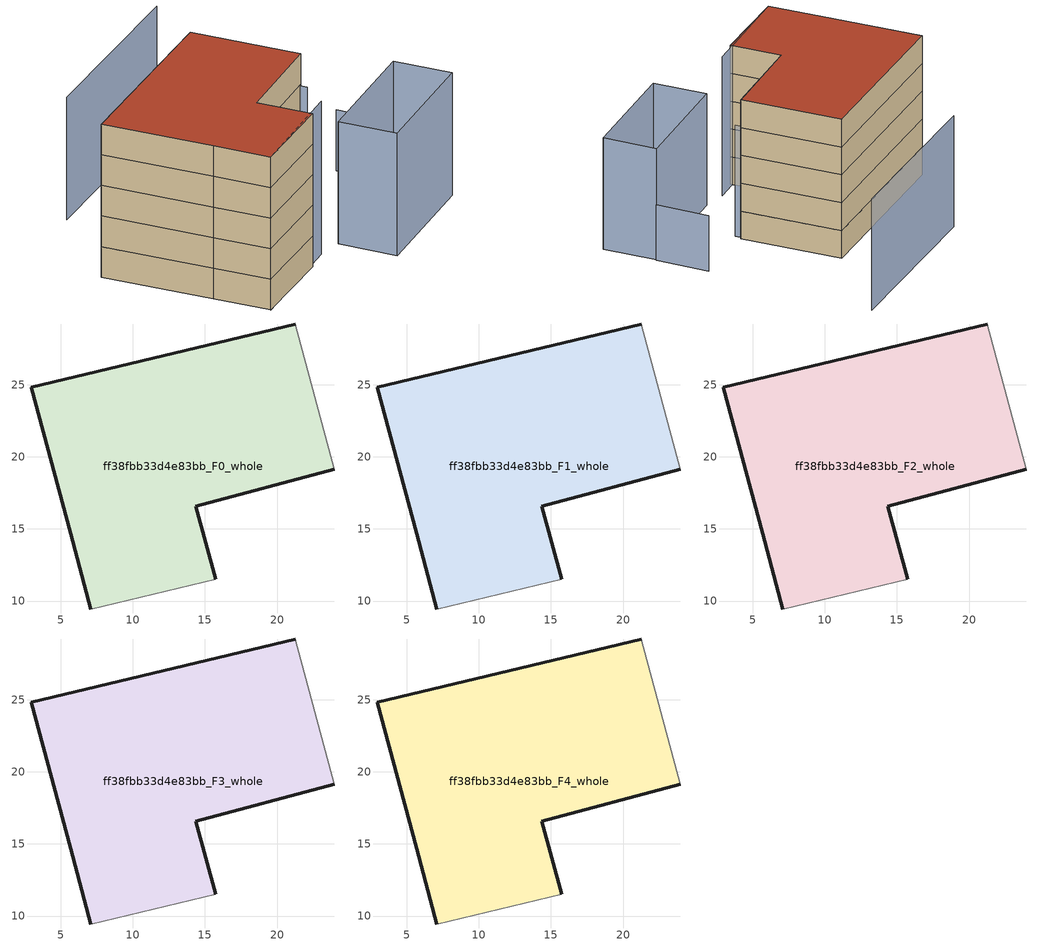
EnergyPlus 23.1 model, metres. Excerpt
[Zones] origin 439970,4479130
ff38fbb33d4e83bb_F0_whole
 floor ground (EU_floor_Construction): 21.26,29.2 23.96,19.15 14.36,16.58 15.74,11.5 7.1,9.45 5.7,14.67 2.98,24.82 z0
 wall outside (EU_wall_Construction): 15.74,11.5 14.36,16.58 23.96,19.15 / 21.26,29.2 2.98,24.82 5.7,14.67 7.1,9.45 z0:3
 wall adiabatic (EU_wall_Construction): 7.1,9.45 15.74,11.5 / 23.96,19.15 21.26,29.2 z0:3
ff38fbb33d4e83bb_F1_whole
 floor to ff38fbb33d4e83bb_F0_whole (EU_floor_Construction): 21.26,29.2 23.96,19.15 14.36,16.58 15.74,11.5 7.1,9.45 5.7,14.67 2.98,24.82 z3
 wall outside (EU_wall_Construction): 15.74,11.5 14.36,16.58 23.96,19.15 / 21.26,29.2 2.98,24.82 5.7,14.67 7.1,9.45 z3:6
 wall adiabatic (EU_wall_Construction): 7.1,9.45 15.74,11.5 / 23.96,19.15 21.26,29.2 z3:6
ff38fbb33d4e83bb_F2_whole
 floor to ff38fbb33d4e83bb_F1_whole (EU_floor_Construction): 21.26,29.2 23.96,19.15 14.36,16.58 15.74,11.5 7.1,9.45 5.7,14.67 2.98,24.82 z6
 wall outside (EU_wall_Construction): 15.74,11.5 14.36,16.58 23.96,19.15 / 21.26,29.2 2.98,24.82 5.7,14.67 7.1,9.45 z6:9
 wall adiabatic (EU_wall_Construction): 7.1,9.45 15.74,11.5 / 23.96,19.15 21.26,29.2 z6:9
ff38fbb33d4e83bb_F3_whole
 floor to ff38fbb33d4e83bb_F2_whole (EU_floor_Construction): 21.26,29.2 23.96,19.15 14.36,16.58 15.74,11.5 7.1,9.45 5.7,14.67 2.98,24.82 z9
 wall outside (EU_wall_Construction): 15.74,11.5 14.36,16.58 23.96,19.15 / 21.26,29.2 2.98,24.82 5.7,14.67 7.1,9.45 z9:12
 wall adiabatic (EU_wall_Construction): 7.1,9.45 15.74,11.5 / 23.96,19.15 21.26,29.2 z9:12
ff38fbb33d4e83bb_F4_whole
 floor to ff38fbb33d4e83bb_F3_whole (EU_floor_Construction): 21.26,29.2 23.96,19.15 14.36,16.58 15.74,11.5 7.1,9.45 5.7,14.67 2.98,24.82 z12
 wall outside (EU_wall_Construction): 15.74,11.5 14.36,16.58 23.96,19.15 / 21.26,29.2 2.98,24.82 5.7,14.67 7.1,9.45 z12:15
 wall adiabatic (EU_wall_Construction): 7.1,9.45 15.74,11.5 / 23.96,19.15 21.26,29.2 z12:15
 roof outside (EU_roof_Construction): 15.74,11.5 14.36,16.58 23.96,19.15 21.26,29.2 2.98,24.82 5.7,14.67 7.1,9.45 z15
shading: 7.1,9.45 18.03,12.34 z0:15; 23.87,18.4 21.26,29.2 / 27.88,37.98 9.6,33.73 / 21.85,6.94 20.44,12.33 / 20.44,12.33 32.25,15.41 / 32.25,15.41 33.66,10.03 / 33.66,10.03 21.85,6.94 z0:12; 32.41,15.42 31.14,20.8 z0:6
[Building]
EU S2 Campaign: North Axis=0; Terrain=City; Solar Distribution=FullExterior
[Site:Location]
Madrid: Latitude=40.5; Longitude=-3.5; Time Zone=1; Elevation=609
[SizingPeriod:WeatherFileDays]
AnnualSizingPeriod: Begin Month=1; Begin Day of Month=1; End Month=12; End Day of Month=31; Day of Week for Start Day=Monday; Use Weather File Daylight Saving Period=No; Use Weather File Rain and Snow Indicators=No
[MATERIAL]
EU_InternalMass_Material: Roughness=MediumRough; Thickness=0.1; Conductivity=1; Density=1800; Specific Heat=900; Thermal Absorptance=0.9; Solar Absorptance=0.7; Visible Absorptance=0.7
[MATERIAL:NOMASS] Roughness=MediumRough; Thermal Absorptance=0.9; Solar Absorptance=0.7; Visible Absorptance=0.7
Name | Thermal Resistance
EU_wall_NoMass | 0.609216
EU_roof_NoMass | 0.513268
EU_floor_NoMass | 0.568163
[CONSTRUCTION]
EU_wall_Construction: EU_wall_NoMass
EU_roof_Construction: EU_roof_NoMass
EU_floor_Construction: EU_floor_NoMass
EU_InternalMass_Construction: EU_InternalMass_Material
[ZONE] Type=1; Multiplier=1; Ceiling Height=autocalculate; Volume=737.605; Floor Area=autocalculate; Part of Total Floor Area=Yes
ff38fbb33d4e83bb_F0_whole; ff38fbb33d4e83bb_F1_whole; ff38fbb33d4e83bb_F2_whole; ff38fbb33d4e83bb_F3_whole; ff38fbb33d4e83bb_F4_whole
[INTERNALMASS] Construction=EU_InternalMass_Construction; Surface Area=245.868
Name | Zone or ZoneList
ff38fbb33d4e83bb_F0_whole_EU_InternalMass | ff38fbb33d4e83bb_F0_whole
ff38fbb33d4e83bb_F1_whole_EU_InternalMass | ff38fbb33d4e83bb_F1_whole
ff38fbb33d4e83bb_F2_whole_EU_InternalMass | ff38fbb33d4e83bb_F2_whole
ff38fbb33d4e83bb_F3_whole_EU_InternalMass | ff38fbb33d4e83bb_F3_whole
ff38fbb33d4e83bb_F4_whole_EU_InternalMass | ff38fbb33d4e83bb_F4_whole
[OTHEREQUIPMENT] Fuel Type=Electricity; Design Level Calculation Method=Watts/Area; Power per Zone Floor Area=1; Fraction Latent=0; Fraction Radiant=0; Fraction Lost=0; Carbon Dioxide Generation Rate=0; EndUse Subcategory=EU_Step8_InternalGains
Name | Zone or ZoneList or Space or SpaceList | Schedule
EU_Step8_InternalGain_ff38fbb33d4e83bb_F0_whole_f000 | ff38fbb33d4e83bb_F0_whole | EU_Step8_GainSchedule_ff38fbb33d4e83bb_F0_whole_f000
EU_Step8_InternalGain_ff38fbb33d4e83bb_F1_whole_f000 | ff38fbb33d4e83bb_F1_whole | EU_Step8_GainSchedule_ff38fbb33d4e83bb_F1_whole_f000
EU_Step8_InternalGain_ff38fbb33d4e83bb_F2_whole_f000 | ff38fbb33d4e83bb_F2_whole | EU_Step8_GainSchedule_ff38fbb33d4e83bb_F2_whole_f000
EU_Step8_InternalGain_ff38fbb33d4e83bb_F3_whole_f000 | ff38fbb33d4e83bb_F3_whole | EU_Step8_GainSchedule_ff38fbb33d4e83bb_F3_whole_f000
EU_Step8_InternalGain_ff38fbb33d4e83bb_F4_whole_f000 | ff38fbb33d4e83bb_F4_whole | EU_Step8_GainSchedule_ff38fbb33d4e83bb_F4_whole_f000
[ZONEVENTILATION:DESIGNFLOWRATE] Schedule=EU_AlwaysOn; Design Flow Rate Calculation Method=AirChanges/Hour; Air Changes per Hour=0.752966; Ventilation Type=Natural; Fan Pressure Rise=0; Fan Total Efficiency=1; Constant Term Coefficient=1; Temperature Term Coefficient=0; Velocity Term Coefficient=0; Velocity Squared Term Coefficient=0; Minimum Indoor Temperature=-100; Maximum Indoor Temperature=100; Delta Temperature=-100; Minimum Outdoor Temperature=-100; Maximum Outdoor Temperature=100; Maximum Wind Speed=40
Name | Zone or ZoneList or Space or SpaceList
EU_ConstantAir_ff38fbb33d4e83bb_F0_whole | ff38fbb33d4e83bb_F0_whole
EU_ConstantAir_ff38fbb33d4e83bb_F1_whole | ff38fbb33d4e83bb_F1_whole
EU_ConstantAir_ff38fbb33d4e83bb_F2_whole | ff38fbb33d4e83bb_F2_whole
EU_ConstantAir_ff38fbb33d4e83bb_F3_whole | ff38fbb33d4e83bb_F3_whole
EU_ConstantAir_ff38fbb33d4e83bb_F4_whole | ff38fbb33d4e83bb_F4_whole
[HVACTEMPLATE:THERMOSTAT] Constant Heating Setpoint=20; Constant Cooling Setpoint=50
EU_HeatOnly_ff38fbb33d4e83bb_F0_whole; EU_HeatOnly_ff38fbb33d4e83bb_F1_whole; EU_HeatOnly_ff38fbb33d4e83bb_F2_whole; EU_HeatOnly_ff38fbb33d4e83bb_F3_whole; EU_HeatOnly_ff38fbb33d4e83bb_F4_whole
[HVACTEMPLATE:ZONE:IDEALLOADSAIRSYSTEM] System Availability Schedule=EU_AlwaysOn; Maximum Heating Supply Air Temperature=50; Minimum Cooling Supply Air Temperature=13; Maximum Heating Supply Air Humidity Ratio=0.0156; Minimum Cooling Supply Air Humidity Ratio=0.0077; Heating Limit=NoLimit; Cooling Limit=NoLimit; Heating Availability Schedule=EU_AlwaysOn; Cooling Availability Schedule=EU_CoolingOff; Dehumidification Control Type=ConstantSensibleHeatRatio; Cooling Sensible Heat Ratio=0.7; Dehumidification Setpoint=60; Humidification Control Type=None; Humidification Setpoint=30; Outdoor Air Method=None; Outdoor Air Flow Rate per Person=0.00944; Outdoor Air Flow Rate per Zone Floor Area=0; Outdoor Air Flow Rate per Zone=0; Demand Controlled Ventilation Type=None; Outdoor Air Economizer Type=NoEconomizer; Heat Recovery Type=None; Sensible Heat Recovery Effectiveness=0.7; Latent Heat Recovery Effectiveness=0.65
Name | Template Thermostat
ff38fbb33d4e83bb_F0_whole | EU_HeatOnly_ff38fbb33d4e83bb_F0_whole
ff38fbb33d4e83bb_F1_whole | EU_HeatOnly_ff38fbb33d4e83bb_F1_whole
ff38fbb33d4e83bb_F2_whole | EU_HeatOnly_ff38fbb33d4e83bb_F2_whole
ff38fbb33d4e83bb_F3_whole | EU_HeatOnly_ff38fbb33d4e83bb_F3_whole
ff38fbb33d4e83bb_F4_whole | EU_HeatOnly_ff38fbb33d4e83bb_F4_whole
[SIZING:ZONE] Zone Cooling Design Supply Air Temperature Input Method=SupplyAirTemperature; Zone Cooling Design Supply Air Temperature=13; Zone Heating Design Supply Air Temperature Input Method=SupplyAirTemperature; Zone Heating Design Supply Air Temperature=50; Zone Cooling Design Supply Air Humidity Ratio=0.008; Zone Heating Design Supply Air Humidity Ratio=0.008; Cooling Design Air Flow Method=DesignDay; Cooling Design Air Flow Rate=0; Cooling Minimum Air Flow per Zone Floor Area=0.000762; Cooling Minimum Air Flow=0; Cooling Minimum Air Flow Fraction=0.2; Heating Design Air Flow Method=DesignDay; Heating Design Air Flow Rate=0; Heating Maximum Air Flow per Zone Floor Area=0.002032; Heating Maximum Air Flow=0.141576; Heating Maximum Air Flow Fraction=0.3; Account for Dedicated Outdoor Air System=No; Dedicated Outdoor Air System Control Strategy=NeutralSupplyAir; Dedicated Outdoor Air Low Setpoint Temperature for Design=autosize; Dedicated Outdoor Air High Setpoint Temperature for Design=autosize; Zone Load Sizing Method=Sensible Load Only No Latent Load; Zone Latent Cooling Design Supply Air Humidity Ratio Input Method=HumidityRatioDifference; Zone Cooling Design Supply Air Humidity Ratio Difference=0.005; Zone Latent Heating Design Supply Air Humidity Ratio Input Method=HumidityRatioDifference; Zone Humidification Design Supply Air Humidity Ratio Difference=0.005
ff38fbb33d4e83bb_F0_whole; ff38fbb33d4e83bb_F1_whole; ff38fbb33d4e83bb_F2_whole; ff38fbb33d4e83bb_F3_whole; ff38fbb33d4e83bb_F4_whole
[SCHEDULE:CONSTANT]
Name | Hourly Value
EU_AlwaysOn | 1
EU_CoolingOff | 0
[SCHEDULE:FILE] Column Number=1; Rows to Skip at Top=0; Number of Hours of Data=8760; Column Separator=Comma; Interpolate to Timestep=No; Minutes per Item=60; Adjust Schedule for Daylight Savings=Yes
Name | File
EU_Step8_GainSchedule_ff38fbb33d4e83bb_F0_whole_f000 | ../../schedules/ff38fbb33d4e83bb/ff38fbb33d4e83bb_F0_whole_f000_gain.csv
EU_Step8_GainSchedule_ff38fbb33d4e83bb_F1_whole_f000 | ../../schedules/ff38fbb33d4e83bb/ff38fbb33d4e83bb_F1_whole_f000_gain.csv
EU_Step8_GainSchedule_ff38fbb33d4e83bb_F2_whole_f000 | ../../schedules/ff38fbb33d4e83bb/ff38fbb33d4e83bb_F2_whole_f000_gain.csv
EU_Step8_GainSchedule_ff38fbb33d4e83bb_F3_whole_f000 | ../../schedules/ff38fbb33d4e83bb/ff38fbb33d4e83bb_F3_whole_f000_gain.csv
EU_Step8_GainSchedule_ff38fbb33d4e83bb_F4_whole_f000 | ../../schedules/ff38fbb33d4e83bb/ff38fbb33d4e83bb_F4_whole_f000_gain.csv
